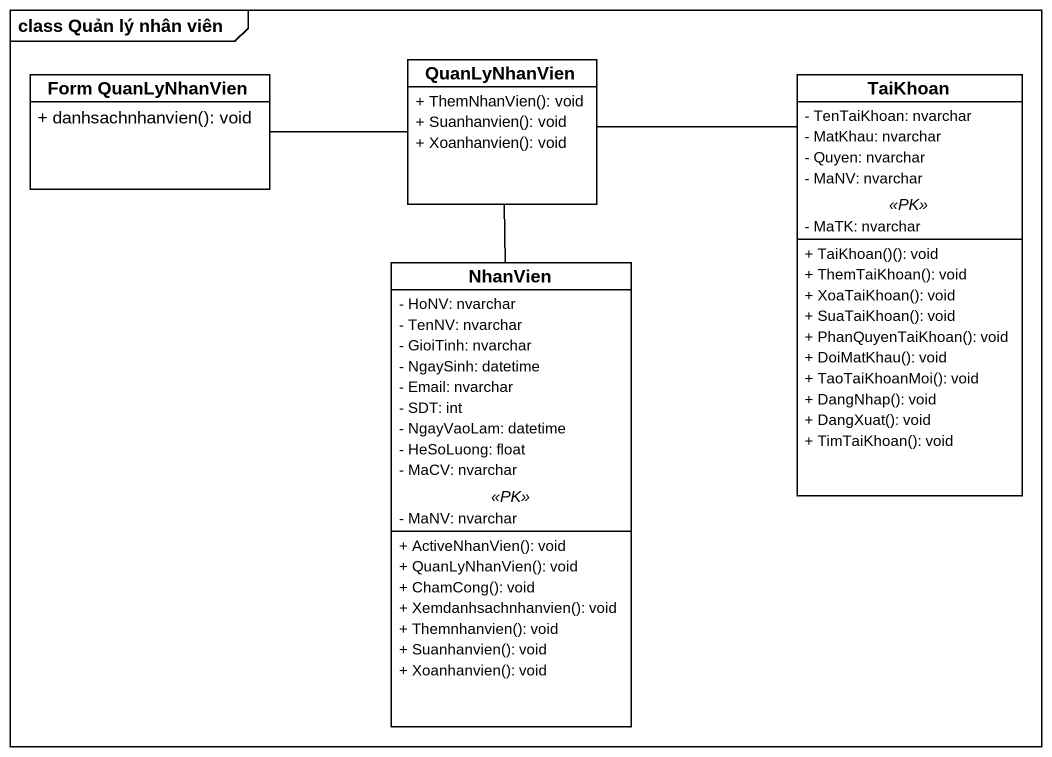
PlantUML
@startuml
mainframe class Quản lý nhân viên
hide circle
hide empty members
skinparam classAttributeIconSize 0
class QuanLyNhanVien {
  + ThemNhanVien(): void
  + Suanhanvien(): void
  + Xoanhanvien(): void
}
class "Form QuanLyNhanVien" as Form_QuanLyNhanVien {
  + danhsachnhanvien(): void
}
class TaiKhoan {
  - TenTaiKhoan: nvarchar
  - MatKhau: nvarchar
  - Quyen: nvarchar
  - MaNV: nvarchar
  .. <<PK>> ..
  - MaTK: nvarchar
  --
  + TaiKhoan()(): void
  + ThemTaiKhoan(): void
  + XoaTaiKhoan(): void
  + SuaTaiKhoan(): void
  + PhanQuyenTaiKhoan(): void
  + DoiMatKhau(): void
  + TaoTaiKhoanMoi(): void
  + DangNhap(): void
  + DangXuat(): void
  + TimTaiKhoan(): void
}
class NhanVien {
  - HoNV: nvarchar
  - TenNV: nvarchar
  - GioiTinh: nvarchar
  - NgaySinh: datetime
  - Email: nvarchar
  - SDT: int
  - NgayVaoLam: datetime
  - HeSoLuong: float
  - MaCV: nvarchar
  .. <<PK>> ..
  - MaNV: nvarchar
  --
  + ActiveNhanVien(): void
  + QuanLyNhanVien(): void
  + ChamCong(): void
  + Xemdanhsachnhanvien(): void
  + Themnhanvien(): void
  + Suanhanvien(): void
  + Xoanhanvien(): void
}
QuanLyNhanVien -right- TaiKhoan
QuanLyNhanVien -- NhanVien
Form_QuanLyNhanVien -right- QuanLyNhanVien
@enduml
